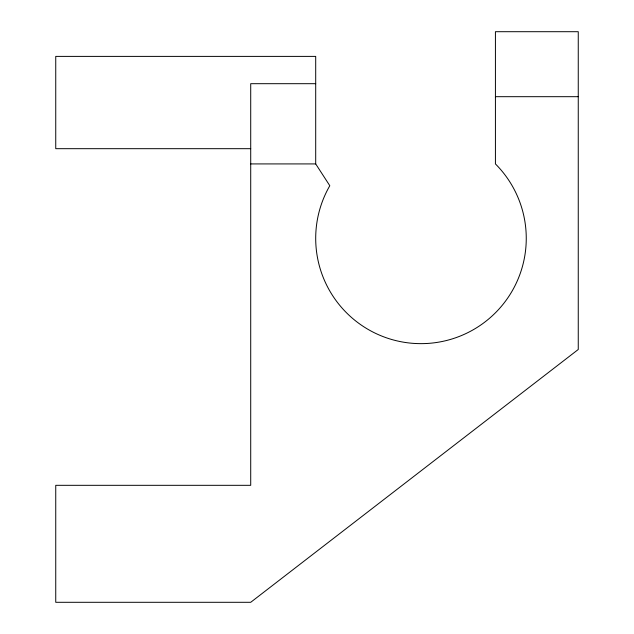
<?xml version="1.0" encoding="UTF-8"?>
<svg xmlns="http://www.w3.org/2000/svg" width="634" height="634" viewBox="0 0 634 634"><rect width="100%" height="100%" fill="white"/><g stroke="black" fill="none" stroke-linecap="round" stroke-linejoin="round"><path stroke-width="0.95" d="M315.7 83.688L250.715 83.688L250.715 485.319L55.744 485.319L55.744 602.3L250.715 602.3L578.256 349.493L578.256 31.7L495.423 31.7L495.423 163.921A105.284 105.284 0 0 1 501.629 306.04A105.284 105.284 0 0 1 360.595 324.608A105.284 105.284 0 0 1 329.807 185.722L315.7 163.921L315.7 56.394L55.744 56.394L55.744 148.681L250.715 148.681M495.423 96.685L578.256 96.685M250.715 163.921L315.7 163.921"/></g></svg>
